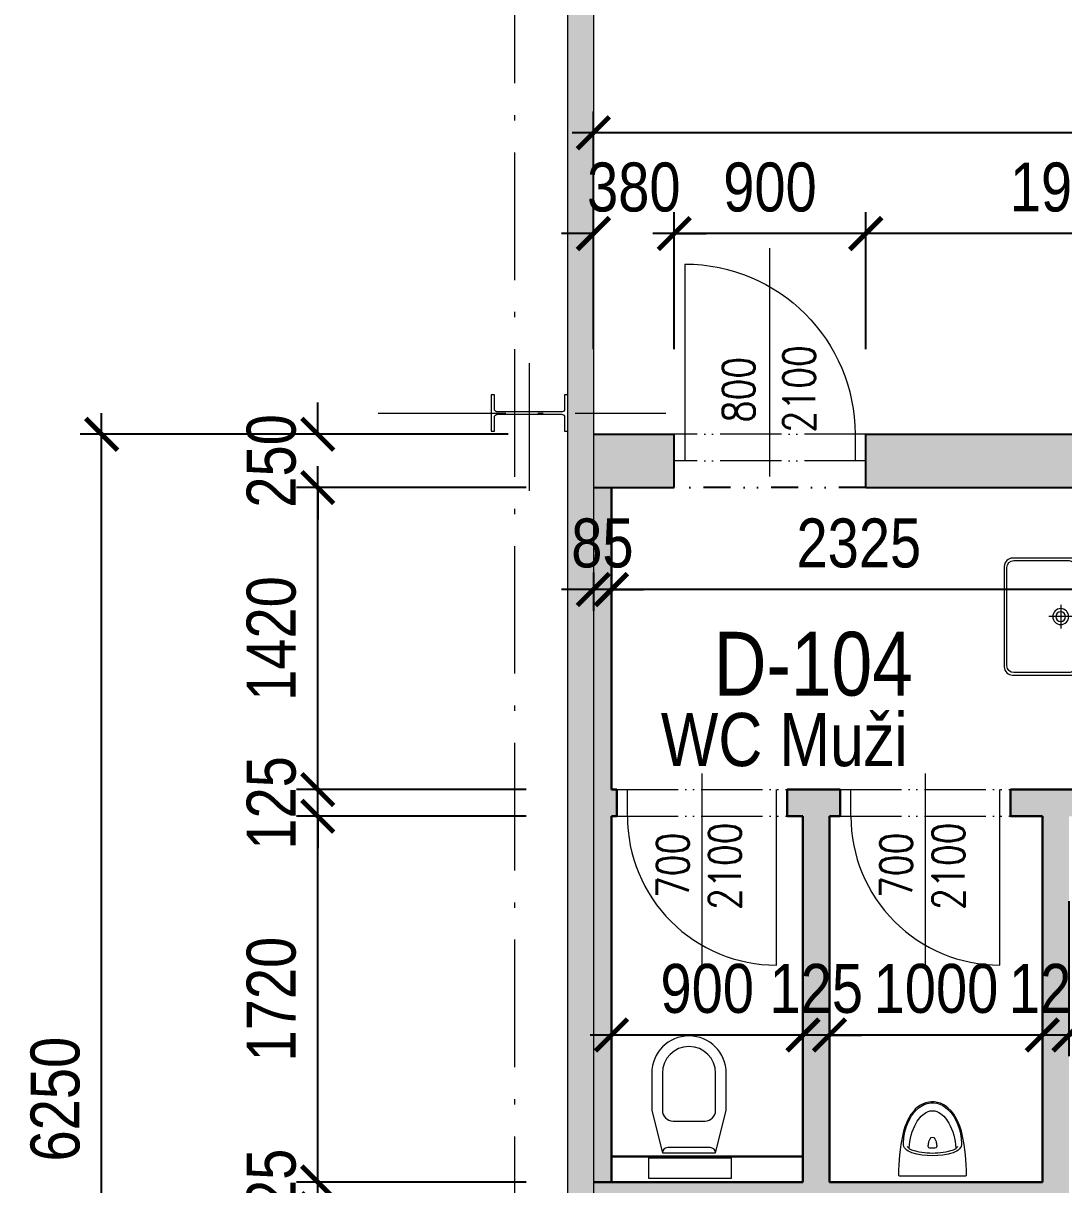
# Model space of a CAD drawing. Header units: millimetres. Extents: x 325046 to 1268204, y 1875583 to 2761998.
# Drawn here: x 907769 to 912659, y 2473265 to 2478725 of the extents above; entities that cross this region are included whole.
import ezdxf

# ---------------------------------------------------------------- set-up
doc = ezdxf.new("R2010")
doc.units = ezdxf.units.MM
doc.header["$LTSCALE"] = 100
doc.header["$PDMODE"] = 65
for name, pattern in [('ACAD_ISO05W100', [33, 24, -3, 0, -3, 0, -3]), ('ACAD_ISO10W100', [18.5, 12, -3, 0.5, -3]), ('DIVIDE', [31.75, 12.7, -6.35, 0, -6.35, 0, -6.35])]:
    doc.linetypes.add(name, pattern=pattern)
for name, color, linetype, lineweight, true_color in [('DVEŘE - POPIS', 7, 'Continuous', 5, 0x008a22), ('OCELOVÉ KONSTRUKCE', 7, 'Continuous', 13, 0x2865c8), ('otvory', 7, 'Continuous', 20, 0xb30000), ('PŘÍČKY - SDK', 7, 'Continuous', 30, 0x6a1174), ('SANITA  - NOVÁ', 7, 'Continuous', 13, 0x3f3fde), ('Šrafy - VÝPLŇ', 7, 'Continuous', 15, 0x9b9908)]:
    doc.layers.add(name, color=color, linetype=linetype, lineweight=lineweight, true_color=true_color)
for name, color, linetype in [('kóty 100', 5, 'Continuous'), ('NRŘ', 6, 'DIVIDE'), ('PŘÍČKY - ZDĚNÉ', 4, 'Continuous'), ('ČÍSLO MÍSTNOSTI', 4, 'Continuous')]:
    doc.layers.add(name, color=color, linetype=linetype)
for name, color, linetype, lineweight in [('Objekty - osy', 5, 'ACAD_ISO10W100', 20), ('OBVODOVÝ PLÁŠŤ', 2, 'Continuous', 9), ('ŠRAF-YTONG', 54, 'Continuous', 9)]:
    doc.layers.add(name, color=color, linetype=linetype, lineweight=lineweight)
doc.layers.add('POPIS MÍSTNOSTÍ', color=7, linetype='Continuous', true_color=0x072bf2)
doc.layers.add('ŠRAF - SDK', color=7, linetype='Continuous', true_color=0xfbe0ee)
doc.styles.add('ARIAL NARROW', font='ARIALN.TTF')
doc.styles.add('FSIMPLEX', font='simplex.shx')
doc.dimstyles.new('100', dxfattribs={"dimscale": 100, "dimtxt": 2.3, "dimasz": 1.5, "dimexe": 1, "dimexo": 4, "dimgap": 1, "dimtad": 1, "dimdec": 0, "dimzin": 0, "dimdsep": 46, "dimtxsty": 'ARIAL NARROW', "dimblk": 'ARCHTICK', "dimcen": 4, "dimdle": 1, "dimclrd": 256, "dimclre": 256, "dimclrt": 7, "dimadec": 0, "dimazin": 0, "dimtfac": 1, "dimtdec": 0, "dimtix": 1, "dimtofl": 0, "dimtmove": 0, "dimatfit": 2, "dimldrblk": 'OBLIQUE', "dimfxl": 1, "dimtolj": 1, "dimtzin": 0, "dimlwd": -1, "dimlwe": -1, "dimarcsym": 1})

# ---------------------------------------------------------------- blocks, each defined once
blk = doc.blocks.new('pisoir')
for points, knots in [([(154.6, 0), (154.6, 0), (160.5, -3), (160.5, -3), (159, -67.2), (152.7, -131.2), (139.5, -194.1), (138.1, -200.9), (136.4, -207.8), (134.4, -214.5), (122.2, -255.1), (102.7, -297), (68.6, -323.8), (38.6, -347.2), (-1.4, -354.8), (-37.3, -341.4), (-90.4, -321.6), (-119, -265.7), (-134.3, -214.5), (-136.3, -207.8), (-138.1, -200.9), (-139.5, -194.1), (-152.7, -131.2), (-159, -67.2), (-160.5, -3), (-160.5, -3), (-154.5, 0), (-154.5, 0), (-154.5, 0), (154.6, 0), (154.6, 0)], [0, 0, 0, 0, 1, 1, 1, 2, 2, 2, 3, 3, 3, 4, 4, 4, 5, 5, 5, 6, 6, 6, 7, 7, 7, 8, 8, 8, 9, 9, 9, 10, 10, 10, 10]), ([(-137, -154), (-133.8, -210.8), (-115.3, -272), (-72.8, -311.9), (-42.2, -340.8), (0.3, -353), (39.7, -334.8), (105.8, -304.2), (133.2, -221.6), (137, -154), (137, -154), (137, -152.2), (137, -152.2), (137, -133.4), (121.5, -116.4), (97.7, -109), (33.9, -89.2), (-33.9, -89.2), (-97.7, -109), (-121.5, -116.4), (-137, -133.4), (-137, -152.2), (-137, -152.2), (-137, -154), (-137, -154)], [0, 0, 0, 0, 1, 1, 1, 2, 2, 2, 3, 3, 3, 4, 4, 4, 5, 5, 5, 6, 6, 6, 7, 7, 7, 8, 8, 8, 8]), ([(118.5, -138.4), (114.4, -130.6), (106.4, -125.6), (98.3, -122.9), (67.1, -112.5), (33.6, -107.3), (0, -107.3), (-33.6, -107.3), (-67.1, -112.5), (-98.3, -122.9), (-106.4, -125.6), (-114.4, -130.6), (-118.5, -138.4)], [0, 0, 0, 0, 1, 1, 1, 2, 2, 2, 3, 3, 3, 4, 4, 4, 4]), ([(109.7, -131.3), (106.6, -171.9), (96.8, -212.6), (76.4, -248.1), (63.5, -270.6), (45.3, -292.5), (20.7, -302.4), (13.7, -305.2), (6.8, -306.4), (0, -306.3), (-6.8, -306.4), (-13.7, -305.2), (-20.7, -302.4), (-45.3, -292.5), (-63.5, -270.6), (-76.4, -248.1), (-96.8, -212.6), (-106.6, -171.9), (-109.7, -131.3)], [0, 0, 0, 0, 1, 1, 1, 2, 2, 2, 3, 3, 3, 4, 4, 4, 5, 5, 5, 6, 6, 6, 6]), ([(-11.6, -129.7), (-15.3, -129.9), (-18.4, -132.2), (-19.6, -135.8), (-19.6, -135.8), (-19.9, -138.3), (-19.9, -138.3), (-19.8, -139.7), (-19.8, -141.1), (-19.7, -142.6), (-19.3, -149.1), (-18.4, -155.6), (-16.7, -161.9), (-14.7, -169.7), (-9.8, -181.5), (-0.1, -181.9), (9.5, -181.5), (14.7, -169.8), (16.7, -161.9), (18.4, -155.6), (19.3, -149.1), (19.7, -142.6), (19.8, -141), (19.9, -139.4), (19.9, -137.8), (19.9, -137.8), (19.5, -135.1), (19.5, -135.1), (18.3, -131.9), (15.4, -130.1), (12.1, -129.7), (12.1, -129.7), (12.1, -129.7), (12.1, -129.7), (4.2, -129.6), (-3.7, -129.6), (-11.6, -129.7), (-11.6, -129.7), (-11.6, -129.7), (-11.6, -129.7)], [0, 0, 0, 0, 1, 1, 1, 2, 2, 2, 3, 3, 3, 4, 4, 4, 5, 5, 5, 6, 6, 6, 7, 7, 7, 8, 8, 8, 9, 9, 9, 10, 10, 10, 11, 11, 11, 12, 12, 12, 13, 13, 13, 13])]:
    blk.add_open_spline(points, degree=3, knots=knots)
blk = doc.blocks.new('A$C32F32A5B')
at = {"layer": 'SANITA  - NOVÁ', "ltscale": 2, "transparency": 33554687}
for p, q in [((0, 0), (0, 98.3)), ((0, 98.3), (386.6, 98.3)), ((386.6, 98.3), (386.6, 0)), ((386.6, 0), (0, 0))]:
    blk.add_line(p, q, dxfattribs=at)
for points in [[(313.1, 120.8), (363.1, 320.8), (363.1, 495.8, 1), (13.1, 495.8), (13.1, 320.8), (63.1, 120.8)], [(113.1, 270.8), (263.1, 270.8, 0.41), (313.1, 320.8), (313.1, 495.8, 1), (63.1, 495.8), (63.1, 320.8, 0.41), (113.1, 270.8)], [(63.1, 120.8), (313.1, 120.8, 0.41), (288.1, 145.8), (88.1, 145.8, 0.41), (63.1, 120.8)]]:
    blk.add_lwpolyline(points, format="xyb", dxfattribs=at)
blk = doc.blocks.new('A$C2DFD14CC')
at = {"layer": 'otvory', "linetype": 'ACAD_ISO05W100', "ltscale": 0.12}
for p, q in [((75, 0), (75, 800)), ((200, 0), (200, 800))]:
    blk.add_line(p, q, dxfattribs=at)
at = {"layer": 'otvory'}
for p, q in [((900, 750), (75, 750)), ((200, 50), (75, 50))]:
    blk.add_line(p, q, dxfattribs=at)
at = {"layer": 'otvory', "ltscale": 2, "transparency": 33554687}
blk.add_line((0, 400), (900, 400), dxfattribs=at)
blk.add_arc((200, 750), 700, 270, 0, dxfattribs=at)
blk = doc.blocks.new('umyvadlo')
for points in [[(-100, -84.5), (-100, -65), (-100, -45.5)], [(0, -38.8), (0, -91.2)], [(100, -84.5), (100, -65), (100, -45.5)], [(-80.5, -65), (-100, -65), (-119.5, -65)], [(26.2, -65), (-26.2, -65)], [(119.5, -65), (100, -65), (80.5, -65)], [(0, -143.8), (0, -256.2)], [(-56.2, -200), (56.2, -200)]]:
    blk.add_lwpolyline(points)
for points in [[(275, 0), (275, 0), (-275, 0), (-275, 0)], [(-275, 0), (-275, 0), (-275, -418.8), (-275, -418.8)], [(275, -418.8), (275, -418.8), (275, 0), (275, 0)], [(-275, -418.8), (-275, -418.8), (-275, -427.1), (-275, -427.1)], [(-275, -427.1), (-274.5, -436.8), (-270.6, -446.1), (-263.9, -453.1)], [(263.9, -453.1), (270.6, -446.1), (274.5, -436.8), (275, -427.1)], [(275, -427.1), (275, -427.1), (275, -418.8), (275, -418.8)], [(-263.9, -453.1), (-256.6, -460.7), (-246.3, -465), (-235.7, -465)], [(-235.7, -465), (-235.7, -465), (0, -465), (0, -465)], [(0, -465), (0, -465), (235.7, -465), (235.7, -465)], [(235.7, -465), (246.2, -465), (256.6, -460.7), (263.9, -453.1)]]:
    blk.add_open_spline(points, degree=3)
for points, knots in [([(17.5, -65), (17.5, -55.3), (9.7, -47.5), (0, -47.5), (-9.7, -47.5), (-17.5, -55.3), (-17.5, -65), (-17.5, -74.7), (-9.7, -82.5), (0, -82.5), (9.7, -82.5), (17.5, -74.7), (17.5, -65)], [0, 0, 0, 0, 1, 1, 1, 2, 2, 2, 3, 3, 3, 4, 4, 4, 4]), ([(0, -453.3), (0, -453.3), (231, -453.3), (231, -453.3), (248.9, -453.3), (263.3, -438.4), (263.3, -420.6), (263.3, -420.6), (263.3, -170.8), (263.3, -170.8), (263.3, -170.8), (263.3, -164.8), (263.3, -164.8), (263.3, -158.4), (262.3, -152.5), (259, -147), (256.3, -142.6), (252.5, -138.7), (248.1, -135.9), (243.2, -132.8), (237.7, -131.5), (231.9, -131.4), (231.9, -131.4), (231.9, -131.4), (231.9, -131.4), (231.9, -131.4), (0, -131.4), (0, -131.4), (0, -131.4), (0, -131.4), (0, -131.4), (0, -131.4), (-231.9, -131.4), (-231.9, -131.4), (-231.9, -131.4), (-231.9, -131.4), (-231.9, -131.4), (-237.7, -131.5), (-243.2, -132.8), (-248.1, -135.9), (-252.5, -138.7), (-256.3, -142.6), (-259, -147), (-262.3, -152.5), (-263.3, -158.4), (-263.3, -164.8), (-263.3, -164.8), (-263.3, -170.8), (-263.3, -170.8), (-263.3, -170.8), (-263.3, -420.6), (-263.3, -420.6), (-263.3, -438.4), (-248.9, -453.3), (-231, -453.3), (-231, -453.3), (0, -453.3), (0, -453.3)], [0, 0, 0, 0, 1, 1, 1, 2, 2, 2, 3, 3, 3, 4, 4, 4, 5, 5, 5, 6, 6, 6, 7, 7, 7, 8, 8, 8, 9, 9, 9, 10, 10, 10, 11, 11, 11, 12, 12, 12, 13, 13, 13, 14, 14, 14, 15, 15, 15, 16, 16, 16, 17, 17, 17, 18, 18, 18, 19, 19, 19, 19]), ([(-37.5, -200), (-37.5, -179.3), (-20.7, -162.5), (0, -162.5), (20.7, -162.5), (37.5, -179.3), (37.5, -200), (37.5, -220.7), (20.7, -237.5), (0, -237.5), (-20.7, -237.5), (-37.5, -220.7), (-37.5, -200)], [0, 0, 0, 0, 1, 1, 1, 2, 2, 2, 3, 3, 3, 4, 4, 4, 4]), ([(-23, -200), (-23, -187.3), (-12.7, -177), (0, -177), (12.7, -177), (23, -187.3), (23, -200), (23, -212.7), (12.7, -223), (0, -223), (-12.7, -223), (-23, -212.7), (-23, -200)], [0, 0, 0, 0, 1, 1, 1, 2, 2, 2, 3, 3, 3, 4, 4, 4, 4])]:
    blk.add_open_spline(points, degree=3, knots=knots)
blk = doc.blocks.new('A$C2DA8013F')
at = {"layer": 'otvory', "linetype": 'ACAD_ISO05W100', "ltscale": 0.12}
for p, q in [((874.6, 0), (874.6, 900)), ((999.6, 0), (999.6, 900))]:
    blk.add_line(p, q, dxfattribs=at)
at = {"layer": 'otvory'}
for p, q in [((74.6, 850), (999.6, 850)), ((874.6, 50), (999.6, 50))]:
    blk.add_line(p, q, dxfattribs=at)
at = {"layer": 'otvory', "ltscale": 2, "transparency": 33554687}
blk.add_line((1073.7, 450), (0, 450), dxfattribs=at)
blk.add_arc((874.6, 850), 800, 180, 270, dxfattribs=at)
blk = doc.blocks.new('_ARCHTICK')
at = {"color": 0, "linetype": 'ByBlock', "const_width": 0.15}
blk.add_lwpolyline([(-0.5, -0.5), (0.5, 0.5)], dxfattribs=at)
blk = doc.blocks.new('*D1156')
at = {"layer": 'Defpoints', "color": 0, "linetype": 'ByBlock', "ltscale": 100, "transparency": 16777216}
for p in [(910448.7, 2478210), (910448.7, 2476792.7), (916278.7, 2476792.7)]:
    blk.add_point(p, dxfattribs=at)
at = {"layer": 'kóty 100', "linetype": 'ByBlock', "ltscale": 100, "transparency": 16777216}
for p, q in [((910448.7, 2477192.7), (910448.7, 2478310)), ((916278.7, 2477192.7), (916278.7, 2478310)), ((916378.7, 2478210), (910348.7, 2478210))]:
    blk.add_line(p, q, dxfattribs=at)
at = {"layer": 'kóty 100', "linetype": 'ByBlock', "ltscale": 100, "transparency": 16777216, "xscale": 150, "yscale": 150, "zscale": 150, "rotation": 180}
blk.add_blockref('_ARCHTICK', (910448.7, 2478210), dxfattribs=at)
at = {"layer": 'kóty 100', "linetype": 'ByBlock', "ltscale": 100, "transparency": 16777216, "xscale": 150, "yscale": 150, "zscale": 150}
blk.add_blockref('_ARCHTICK', (916278.7, 2478210), dxfattribs=at)
at = {"layer": 'kóty 100', "color": 7, "linetype": 'ByBlock', "ltscale": 100, "transparency": 16777216, "insert": (913363.7, 2478427.4), "char_height": 230, "attachment_point": 5, "style": 'ARIAL NARROW'}
blk.add_mtext('\\A1;5830', dxfattribs=at)
blk = doc.blocks.new('_Oblique')
at = {"color": 0, "lineweight": -2}
blk.add_line((-0.5, -0.5), (0.5, 0.5), dxfattribs=at)
blk = doc.blocks.new('*D1163')
at = {"layer": 'Defpoints', "color": 0, "linetype": 'ByBlock', "ltscale": 100, "transparency": 16777216}
for p in [(910533.7, 2476542.7), (912858.7, 2476542.7), (910533.7, 2476062.9)]:
    blk.add_point(p, dxfattribs=at)
at = {"layer": 'kóty 100', "linetype": 'ByBlock', "ltscale": 100, "transparency": 16777216}
for p, q in [((910533.7, 2476142.7), (910533.7, 2475962.9)), ((912858.7, 2476142.7), (912858.7, 2475962.9)), ((912958.7, 2476062.9), (910433.7, 2476062.9))]:
    blk.add_line(p, q, dxfattribs=at)
at = {"layer": 'kóty 100', "linetype": 'ByBlock', "ltscale": 100, "transparency": 16777216, "xscale": 150, "yscale": 150, "zscale": 150, "rotation": 180}
blk.add_blockref('_ARCHTICK', (910533.7, 2476062.9), dxfattribs=at)
at = {"layer": 'kóty 100', "linetype": 'ByBlock', "ltscale": 100, "transparency": 16777216, "xscale": 150, "yscale": 150, "zscale": 150}
blk.add_blockref('_ARCHTICK', (912858.7, 2476062.9), dxfattribs=at)
at = {"layer": 'kóty 100', "color": 7, "linetype": 'ByBlock', "ltscale": 100, "transparency": 16777216, "insert": (911696.2, 2476280.4), "char_height": 230, "attachment_point": 5, "style": 'ARIAL NARROW'}
blk.add_mtext('\\A1;2325', dxfattribs=at)
blk = doc.blocks.new('*D1164')
at = {"layer": 'Defpoints', "color": 0, "linetype": 'ByBlock', "ltscale": 100, "transparency": 16777216}
for p in [(910448.7, 2476542.7), (910533.7, 2476542.7), (910448.7, 2476062.9)]:
    blk.add_point(p, dxfattribs=at)
at = {"layer": 'kóty 100', "linetype": 'ByBlock', "ltscale": 100, "transparency": 16777216}
for p, q in [((910448.7, 2476142.7), (910448.7, 2475962.9)), ((910533.7, 2476142.7), (910533.7, 2475962.9)), ((910448.7, 2476062.9), (910298.7, 2476062.9)), ((910533.7, 2476062.9), (910683.7, 2476062.9))]:
    blk.add_line(p, q, dxfattribs=at)
at = {"layer": 'kóty 100', "linetype": 'ByBlock', "ltscale": 100, "transparency": 16777216, "xscale": 150, "yscale": 150, "zscale": 150}
blk.add_blockref('_ARCHTICK', (910448.7, 2476062.9), dxfattribs=at)
at = {"layer": 'kóty 100', "linetype": 'ByBlock', "ltscale": 100, "transparency": 16777216, "xscale": 150, "yscale": 150, "zscale": 150, "rotation": 180}
blk.add_blockref('_ARCHTICK', (910533.7, 2476062.9), dxfattribs=at)
at = {"layer": 'kóty 100', "color": 7, "linetype": 'ByBlock', "ltscale": 100, "transparency": 16777216, "insert": (910491.2, 2476280.4), "char_height": 230, "attachment_point": 5, "style": 'ARIAL NARROW'}
blk.add_mtext('\\A1;85', dxfattribs=at)
blk = doc.blocks.new('*D1167')
at = {"layer": 'Defpoints', "color": 0, "linetype": 'ByBlock', "ltscale": 100, "transparency": 16777216}
for p in [(911728.7, 2477736.2), (911728.7, 2476792.7), (913668.6, 2476792.7)]:
    blk.add_point(p, dxfattribs=at)
at = {"layer": 'kóty 100', "linetype": 'ByBlock', "ltscale": 100, "transparency": 16777216}
for p, q in [((911728.7, 2477192.7), (911728.7, 2477836.2)), ((913668.6, 2477192.7), (913668.6, 2477836.2)), ((913768.6, 2477736.2), (911628.7, 2477736.2))]:
    blk.add_line(p, q, dxfattribs=at)
at = {"layer": 'kóty 100', "linetype": 'ByBlock', "ltscale": 100, "transparency": 16777216, "xscale": 150, "yscale": 150, "zscale": 150, "rotation": 180}
blk.add_blockref('_ARCHTICK', (911728.7, 2477736.2), dxfattribs=at)
at = {"layer": 'kóty 100', "linetype": 'ByBlock', "ltscale": 100, "transparency": 16777216, "xscale": 150, "yscale": 150, "zscale": 150}
blk.add_blockref('_ARCHTICK', (913668.6, 2477736.2), dxfattribs=at)
at = {"layer": 'kóty 100', "color": 7, "linetype": 'ByBlock', "ltscale": 100, "transparency": 16777216, "insert": (912698.7, 2477953.6), "char_height": 230, "attachment_point": 5, "style": 'ARIAL NARROW'}
blk.add_mtext('\\A1;1940', dxfattribs=at)
blk = doc.blocks.new('*D1168')
at = {"layer": 'Defpoints', "color": 0, "linetype": 'ByBlock', "ltscale": 100, "transparency": 16777216}
for p in [(910828.6, 2477736.2), (910828.6, 2476792.7), (911728.7, 2476792.7)]:
    blk.add_point(p, dxfattribs=at)
at = {"layer": 'kóty 100', "linetype": 'ByBlock', "ltscale": 100, "transparency": 16777216}
for p, q in [((910828.6, 2477192.7), (910828.6, 2477836.2)), ((911728.7, 2477192.7), (911728.7, 2477836.2)), ((911828.7, 2477736.2), (910728.6, 2477736.2))]:
    blk.add_line(p, q, dxfattribs=at)
at = {"layer": 'kóty 100', "linetype": 'ByBlock', "ltscale": 100, "transparency": 16777216, "xscale": 150, "yscale": 150, "zscale": 150, "rotation": 180}
blk.add_blockref('_ARCHTICK', (910828.6, 2477736.2), dxfattribs=at)
at = {"layer": 'kóty 100', "linetype": 'ByBlock', "ltscale": 100, "transparency": 16777216, "xscale": 150, "yscale": 150, "zscale": 150}
blk.add_blockref('_ARCHTICK', (911728.7, 2477736.2), dxfattribs=at)
at = {"layer": 'kóty 100', "color": 7, "linetype": 'ByBlock', "ltscale": 100, "transparency": 16777216, "insert": (911278.7, 2477953.6), "char_height": 230, "attachment_point": 5, "style": 'ARIAL NARROW'}
blk.add_mtext('\\A1;900', dxfattribs=at)
blk = doc.blocks.new('*D1169')
at = {"layer": 'Defpoints', "color": 0, "linetype": 'ByBlock', "ltscale": 100, "transparency": 16777216}
for p in [(910448.7, 2477736.2), (910448.7, 2476792.7), (910828.6, 2476792.7)]:
    blk.add_point(p, dxfattribs=at)
at = {"layer": 'kóty 100', "linetype": 'ByBlock', "ltscale": 100, "transparency": 16777216}
for p, q in [((910448.7, 2477192.7), (910448.7, 2477836.2)), ((910828.6, 2477192.7), (910828.6, 2477836.2)), ((910448.7, 2477736.2), (910298.7, 2477736.2)), ((910828.6, 2477736.2), (910978.6, 2477736.2))]:
    blk.add_line(p, q, dxfattribs=at)
at = {"layer": 'kóty 100', "linetype": 'ByBlock', "ltscale": 100, "transparency": 16777216, "xscale": 150, "yscale": 150, "zscale": 150}
blk.add_blockref('_ARCHTICK', (910448.7, 2477736.2), dxfattribs=at)
at = {"layer": 'kóty 100', "linetype": 'ByBlock', "ltscale": 100, "transparency": 16777216, "xscale": 150, "yscale": 150, "zscale": 150, "rotation": 180}
blk.add_blockref('_ARCHTICK', (910828.6, 2477736.2), dxfattribs=at)
at = {"layer": 'kóty 100', "color": 7, "linetype": 'ByBlock', "ltscale": 100, "transparency": 16777216, "insert": (910638.7, 2477953.6), "char_height": 230, "attachment_point": 5, "style": 'ARIAL NARROW'}
blk.add_mtext('\\A1;380', dxfattribs=at)
blk = doc.blocks.new('*D1175')
at = {"layer": 'Defpoints', "color": 0, "linetype": 'ByBlock', "ltscale": 100, "transparency": 16777216}
for p in [(912683.7, 2474997.7), (916028.7, 2474997.7), (912683.7, 2473969.2)]:
    blk.add_point(p, dxfattribs=at)
at = {"layer": 'kóty 100', "linetype": 'ByBlock', "ltscale": 100, "transparency": 16777216}
for p, q in [((912683.7, 2474597.7), (912683.7, 2473869.2)), ((916028.7, 2474597.7), (916028.7, 2473869.2)), ((916128.7, 2473969.2), (912583.7, 2473969.2))]:
    blk.add_line(p, q, dxfattribs=at)
at = {"layer": 'kóty 100', "linetype": 'ByBlock', "ltscale": 100, "transparency": 16777216, "xscale": 150, "yscale": 150, "zscale": 150, "rotation": 180}
blk.add_blockref('_ARCHTICK', (912683.7, 2473969.2), dxfattribs=at)
at = {"layer": 'kóty 100', "linetype": 'ByBlock', "ltscale": 100, "transparency": 16777216, "xscale": 150, "yscale": 150, "zscale": 150}
blk.add_blockref('_ARCHTICK', (916028.7, 2473969.2), dxfattribs=at)
at = {"layer": 'kóty 100', "color": 7, "linetype": 'ByBlock', "ltscale": 100, "transparency": 16777216, "insert": (914356.2, 2474186.7), "char_height": 230, "attachment_point": 5, "style": 'ARIAL NARROW'}
blk.add_mtext('\\A1;3345', dxfattribs=at)
blk = doc.blocks.new('*D1176')
at = {"layer": 'Defpoints', "color": 0, "linetype": 'ByBlock', "ltscale": 100, "transparency": 16777216}
for p in [(912558.7, 2474997.7), (912683.7, 2474997.7), (912558.7, 2473969.2)]:
    blk.add_point(p, dxfattribs=at)
at = {"layer": 'kóty 100', "linetype": 'ByBlock', "ltscale": 100, "transparency": 16777216}
for p, q in [((912558.7, 2474597.7), (912558.7, 2473869.2)), ((912683.7, 2474597.7), (912683.7, 2473869.2)), ((912558.7, 2473969.2), (912408.7, 2473969.2)), ((912683.7, 2473969.2), (912833.7, 2473969.2))]:
    blk.add_line(p, q, dxfattribs=at)
at = {"layer": 'kóty 100', "linetype": 'ByBlock', "ltscale": 100, "transparency": 16777216, "xscale": 150, "yscale": 150, "zscale": 150}
blk.add_blockref('_ARCHTICK', (912558.7, 2473969.2), dxfattribs=at)
at = {"layer": 'kóty 100', "linetype": 'ByBlock', "ltscale": 100, "transparency": 16777216, "xscale": 150, "yscale": 150, "zscale": 150, "rotation": 180}
blk.add_blockref('_ARCHTICK', (912683.7, 2473969.2), dxfattribs=at)
at = {"layer": 'kóty 100', "color": 7, "linetype": 'ByBlock', "ltscale": 100, "transparency": 16777216, "insert": (912621.2, 2474186.7), "char_height": 230, "attachment_point": 5, "style": 'ARIAL NARROW'}
blk.add_mtext('\\A1;125', dxfattribs=at)
blk = doc.blocks.new('*D1177')
at = {"layer": 'Defpoints', "color": 0, "linetype": 'ByBlock', "ltscale": 100, "transparency": 16777216}
for p in [(911558.7, 2474997.7), (912558.7, 2474997.7), (911558.7, 2473969.2)]:
    blk.add_point(p, dxfattribs=at)
at = {"layer": 'kóty 100', "linetype": 'ByBlock', "ltscale": 100, "transparency": 16777216}
for p, q in [((911558.7, 2474597.7), (911558.7, 2473869.2)), ((912558.7, 2474597.7), (912558.7, 2473869.2)), ((912658.7, 2473969.2), (911458.7, 2473969.2))]:
    blk.add_line(p, q, dxfattribs=at)
at = {"layer": 'kóty 100', "linetype": 'ByBlock', "ltscale": 100, "transparency": 16777216, "xscale": 150, "yscale": 150, "zscale": 150, "rotation": 180}
blk.add_blockref('_ARCHTICK', (911558.7, 2473969.2), dxfattribs=at)
at = {"layer": 'kóty 100', "linetype": 'ByBlock', "ltscale": 100, "transparency": 16777216, "xscale": 150, "yscale": 150, "zscale": 150}
blk.add_blockref('_ARCHTICK', (912558.7, 2473969.2), dxfattribs=at)
at = {"layer": 'kóty 100', "color": 7, "linetype": 'ByBlock', "ltscale": 100, "transparency": 16777216, "insert": (912058.7, 2474186.7), "char_height": 230, "attachment_point": 5, "style": 'ARIAL NARROW'}
blk.add_mtext('\\A1;1000', dxfattribs=at)
blk = doc.blocks.new('*D1178')
at = {"layer": 'Defpoints', "color": 0, "linetype": 'ByBlock', "ltscale": 100, "transparency": 16777216}
for p in [(911433.7, 2474997.7), (911558.7, 2474997.7), (911433.7, 2473969.2)]:
    blk.add_point(p, dxfattribs=at)
at = {"layer": 'kóty 100', "linetype": 'ByBlock', "ltscale": 100, "transparency": 16777216}
for p, q in [((911433.7, 2474597.7), (911433.7, 2473869.2)), ((911558.7, 2474597.7), (911558.7, 2473869.2)), ((911433.7, 2473969.2), (911283.7, 2473969.2)), ((911558.7, 2473969.2), (911708.7, 2473969.2))]:
    blk.add_line(p, q, dxfattribs=at)
at = {"layer": 'kóty 100', "linetype": 'ByBlock', "ltscale": 100, "transparency": 16777216, "xscale": 150, "yscale": 150, "zscale": 150}
blk.add_blockref('_ARCHTICK', (911433.7, 2473969.2), dxfattribs=at)
at = {"layer": 'kóty 100', "linetype": 'ByBlock', "ltscale": 100, "transparency": 16777216, "xscale": 150, "yscale": 150, "zscale": 150, "rotation": 180}
blk.add_blockref('_ARCHTICK', (911558.7, 2473969.2), dxfattribs=at)
at = {"layer": 'kóty 100', "color": 7, "linetype": 'ByBlock', "ltscale": 100, "transparency": 16777216, "insert": (911496.2, 2474186.7), "char_height": 230, "attachment_point": 5, "style": 'ARIAL NARROW'}
blk.add_mtext('\\A1;125', dxfattribs=at)
blk = doc.blocks.new('*D1179')
at = {"layer": 'Defpoints', "color": 0, "linetype": 'ByBlock', "ltscale": 100, "transparency": 16777216}
for p in [(910533.7, 2474997.7), (911433.7, 2474997.7), (910533.7, 2473969.2)]:
    blk.add_point(p, dxfattribs=at)
at = {"layer": 'kóty 100', "linetype": 'ByBlock', "ltscale": 100, "transparency": 16777216}
for p, q in [((910533.7, 2474597.7), (910533.7, 2473869.2)), ((911433.7, 2474597.7), (911433.7, 2473869.2)), ((911533.7, 2473969.2), (910433.7, 2473969.2))]:
    blk.add_line(p, q, dxfattribs=at)
at = {"layer": 'kóty 100', "linetype": 'ByBlock', "ltscale": 100, "transparency": 16777216, "xscale": 150, "yscale": 150, "zscale": 150, "rotation": 180}
blk.add_blockref('_ARCHTICK', (910533.7, 2473969.2), dxfattribs=at)
at = {"layer": 'kóty 100', "linetype": 'ByBlock', "ltscale": 100, "transparency": 16777216, "xscale": 150, "yscale": 150, "zscale": 150}
blk.add_blockref('_ARCHTICK', (911433.7, 2473969.2), dxfattribs=at)
at = {"layer": 'kóty 100', "color": 7, "linetype": 'ByBlock', "ltscale": 100, "transparency": 16777216, "insert": (910983.7, 2474186.7), "char_height": 230, "attachment_point": 5, "style": 'ARIAL NARROW'}
blk.add_mtext('\\A1;900', dxfattribs=at)
blk = doc.blocks.new('*D1182')
at = {"layer": 'Defpoints', "color": 0, "linetype": 'ByBlock', "ltscale": 100, "transparency": 16777216}
for p in [(909153.5, 2473277.7), (910533.7, 2473277.7), (910533.7, 2473152.7)]:
    blk.add_point(p, dxfattribs=at)
at = {"layer": 'kóty 100', "linetype": 'ByBlock', "ltscale": 100, "transparency": 16777216}
for p, q in [((909153.5, 2473277.7), (909153.5, 2473427.7)), ((910133.7, 2473277.7), (909053.5, 2473277.7)), ((910133.7, 2473152.7), (909053.5, 2473152.7)), ((909153.5, 2473152.7), (909153.5, 2473002.7))]:
    blk.add_line(p, q, dxfattribs=at)
at = {"layer": 'kóty 100', "linetype": 'ByBlock', "ltscale": 100, "transparency": 16777216, "xscale": 150, "yscale": 150, "zscale": 150}
for p, rotation in [((909153.5, 2473277.7), 270), ((909153.5, 2473152.7), 90)]:
    blk.add_blockref('_ARCHTICK', p, dxfattribs=dict(at, rotation=rotation))
at = {"layer": 'kóty 100', "color": 7, "linetype": 'ByBlock', "ltscale": 100, "transparency": 16777216, "insert": (908936.1, 2473215.2), "char_height": 230, "attachment_point": 5, "rotation": 90, "style": 'ARIAL NARROW'}
blk.add_mtext('\\A1;125', dxfattribs=at)
blk = doc.blocks.new('*D1183')
at = {"layer": 'Defpoints', "color": 0, "linetype": 'ByBlock', "ltscale": 100, "transparency": 16777216}
for p in [(909153.5, 2474997.7), (910533.7, 2474997.7), (910533.7, 2473277.7)]:
    blk.add_point(p, dxfattribs=at)
at = {"layer": 'kóty 100', "linetype": 'ByBlock', "ltscale": 100, "transparency": 16777216}
for p, q in [((909153.5, 2473177.7), (909153.5, 2475097.7)), ((910133.7, 2474997.7), (909053.5, 2474997.7)), ((910133.7, 2473277.7), (909053.5, 2473277.7))]:
    blk.add_line(p, q, dxfattribs=at)
at = {"layer": 'kóty 100', "linetype": 'ByBlock', "ltscale": 100, "transparency": 16777216, "xscale": 150, "yscale": 150, "zscale": 150}
for p, rotation in [((909153.5, 2474997.7), 90), ((909153.5, 2473277.7), 270)]:
    blk.add_blockref('_ARCHTICK', p, dxfattribs=dict(at, rotation=rotation))
at = {"layer": 'kóty 100', "color": 7, "linetype": 'ByBlock', "ltscale": 100, "transparency": 16777216, "insert": (908936.1, 2474137.7), "char_height": 230, "attachment_point": 5, "rotation": 90, "style": 'ARIAL NARROW'}
blk.add_mtext('\\A1;1720', dxfattribs=at)
blk = doc.blocks.new('*D1184')
at = {"layer": 'Defpoints', "color": 0, "linetype": 'ByBlock', "ltscale": 100, "transparency": 16777216}
for p in [(909153.5, 2475122.7), (910533.7, 2475122.7), (910533.7, 2474997.7)]:
    blk.add_point(p, dxfattribs=at)
at = {"layer": 'kóty 100', "linetype": 'ByBlock', "ltscale": 100, "transparency": 16777216}
for p, q in [((909153.5, 2475122.7), (909153.5, 2475272.7)), ((910133.7, 2475122.7), (909053.5, 2475122.7)), ((910133.7, 2474997.7), (909053.5, 2474997.7)), ((909153.5, 2474997.7), (909153.5, 2474847.7))]:
    blk.add_line(p, q, dxfattribs=at)
at = {"layer": 'kóty 100', "linetype": 'ByBlock', "ltscale": 100, "transparency": 16777216, "xscale": 150, "yscale": 150, "zscale": 150}
for p, rotation in [((909153.5, 2475122.7), 270), ((909153.5, 2474997.7), 90)]:
    blk.add_blockref('_ARCHTICK', p, dxfattribs=dict(at, rotation=rotation))
at = {"layer": 'kóty 100', "color": 7, "linetype": 'ByBlock', "ltscale": 100, "transparency": 16777216, "insert": (908936.1, 2475060.2), "char_height": 230, "attachment_point": 5, "rotation": 90, "style": 'ARIAL NARROW'}
blk.add_mtext('\\A1;125', dxfattribs=at)
blk = doc.blocks.new('*D1185')
at = {"layer": 'Defpoints', "color": 0, "linetype": 'ByBlock', "ltscale": 100, "transparency": 16777216}
for p in [(909153.5, 2476542.7), (910533.7, 2476542.7), (910533.7, 2475122.7)]:
    blk.add_point(p, dxfattribs=at)
at = {"layer": 'kóty 100', "linetype": 'ByBlock', "ltscale": 100, "transparency": 16777216}
for p, q in [((909153.5, 2475022.7), (909153.5, 2476642.7)), ((910133.7, 2476542.7), (909053.5, 2476542.7)), ((910133.7, 2475122.7), (909053.5, 2475122.7))]:
    blk.add_line(p, q, dxfattribs=at)
at = {"layer": 'kóty 100', "linetype": 'ByBlock', "ltscale": 100, "transparency": 16777216, "xscale": 150, "yscale": 150, "zscale": 150}
for p, rotation in [((909153.5, 2476542.7), 90), ((909153.5, 2475122.7), 270)]:
    blk.add_blockref('_ARCHTICK', p, dxfattribs=dict(at, rotation=rotation))
at = {"layer": 'kóty 100', "color": 7, "linetype": 'ByBlock', "ltscale": 100, "transparency": 16777216, "insert": (908936.1, 2475832.7), "char_height": 230, "attachment_point": 5, "rotation": 90, "style": 'ARIAL NARROW'}
blk.add_mtext('\\A1;1420', dxfattribs=at)
blk = doc.blocks.new('*D1186')
at = {"layer": 'Defpoints', "color": 0, "linetype": 'ByBlock', "ltscale": 100, "transparency": 16777216}
for p in [(909153.5, 2476792.7), (910448.7, 2476792.7), (910533.7, 2476542.7)]:
    blk.add_point(p, dxfattribs=at)
at = {"layer": 'kóty 100', "linetype": 'ByBlock', "ltscale": 100, "transparency": 16777216}
for p, q in [((909153.5, 2476792.7), (909153.5, 2476942.7)), ((910048.7, 2476792.7), (909053.5, 2476792.7)), ((910133.7, 2476542.7), (909053.5, 2476542.7)), ((909153.5, 2476542.7), (909153.5, 2476392.7))]:
    blk.add_line(p, q, dxfattribs=at)
at = {"layer": 'kóty 100', "linetype": 'ByBlock', "ltscale": 100, "transparency": 16777216, "xscale": 150, "yscale": 150, "zscale": 150}
for p, rotation in [((909153.5, 2476792.7), 270), ((909153.5, 2476542.7), 90)]:
    blk.add_blockref('_ARCHTICK', p, dxfattribs=dict(at, rotation=rotation))
at = {"layer": 'kóty 100', "color": 7, "linetype": 'ByBlock', "ltscale": 100, "transparency": 16777216, "insert": (908936.1, 2476667.7), "char_height": 230, "attachment_point": 5, "rotation": 90, "style": 'ARIAL NARROW'}
blk.add_mtext('\\A1;250', dxfattribs=at)
blk = doc.blocks.new('*D1187')
at = {"layer": 'Defpoints', "color": 0, "linetype": 'ByBlock', "ltscale": 100, "transparency": 16777216}
for p in [(908137.8, 2476792.7), (910448.7, 2476792.7), (910328.7, 2470542.7)]:
    blk.add_point(p, dxfattribs=at)
at = {"layer": 'kóty 100', "linetype": 'ByBlock', "ltscale": 100, "transparency": 16777216}
for p, q in [((908137.8, 2470442.7), (908137.8, 2476892.7)), ((910048.7, 2476792.7), (908037.8, 2476792.7)), ((909928.7, 2470542.7), (908037.8, 2470542.7))]:
    blk.add_line(p, q, dxfattribs=at)
at = {"layer": 'kóty 100', "linetype": 'ByBlock', "ltscale": 100, "transparency": 16777216, "xscale": 150, "yscale": 150, "zscale": 150}
for p, rotation in [((908137.8, 2476792.7), 90), ((908137.8, 2470542.7), 270)]:
    blk.add_blockref('_ARCHTICK', p, dxfattribs=dict(at, rotation=rotation))
at = {"layer": 'kóty 100', "color": 7, "linetype": 'ByBlock', "ltscale": 100, "transparency": 16777216, "insert": (907920.4, 2473667.7), "char_height": 230, "attachment_point": 5, "rotation": 90, "style": 'ARIAL NARROW'}
blk.add_mtext('\\A1;6250', dxfattribs=at)

msp = doc.modelspace()

# ---------------------------------------------------------------- hatches: boundary and pattern name
at = {"layer": 'ŠRAF - SDK', "ltscale": 100}
h = msp.add_hatch(color=256, dxfattribs=at)
h.dxf.hatch_style = 1
h.paths.add_polyline_path([(915078.7, 2476542.7), (914953.7, 2476542.7), (914953.7, 2475972.7), (915078.7, 2475972.7)], flags=17)
h.paths.add_polyline_path([(912928.7, 2470542.7), (912928.7, 2470662.7), (913028.7, 2470662.7), (913028.7, 2470692.7), (912683.7, 2470692.7), (912683.7, 2471492.7), (912558.7, 2471492.7), (912558.7, 2470542.7)])
h.paths.add_polyline_path([(910448.7, 2470642.8), (910448.7, 2470542.7), (911558.7, 2470542.7), (911558.7, 2471492.7), (911433.7, 2471492.7), (911433.7, 2470642.7)])
h.paths.add_polyline_path([(910448.7, 2473277.7), (910448.7, 2473152.7), (911452.3, 2473152.7), (911433.7, 2472292.7), (911558.7, 2472292.7), (911558.7, 2473152.7), (912558.7, 2473152.7), (912558.7, 2472392.7), (912683.7, 2472392.7), (912683.7, 2474997.7), (916028.7, 2474997.7), (916028.7, 2475122.7), (915078.7, 2475122.7), (915078.7, 2475172.7), (914953.7, 2475172.7), (914953.7, 2475122.7), (912983.7, 2475122.7), (912983.7, 2476542.7), (912858.7, 2476542.7), (912858.7, 2475122.7), (912408.7, 2475122.7), (912408.7, 2474997.7), (912558.7, 2474997.7), (912558.7, 2473277.7), (911558.7, 2473277.7), (911558.7, 2474997.7), (911608.7, 2474997.7), (911608.7, 2475122.7), (911358.7, 2475122.7), (911358.7, 2474997.7), (911433.7, 2474997.7), (911433.7, 2473277.7)])
at = {"layer": 'ŠRAF - SDK', "linetype": 'ByBlock', "ltscale": 100}
h = msp.add_hatch(color=256, dxfattribs=at)
h.dxf.hatch_style = 1
h.paths.add_polyline_path([(910558.7, 2475122.7), (910533.7, 2475122.7), (910533.7, 2476542.7), (910448.7, 2476542.7), (910448.7, 2473277.7), (910533.7, 2473277.7), (910533.7, 2474997.7), (910558.7, 2474997.7)])
at = {"layer": 'ŠRAF-YTONG', "ltscale": 100, "true_color": 0x919191}
h = msp.add_hatch(color=252, dxfattribs=at)
h.dxf.hatch_style = 1
h.paths.add_polyline_path([(913668.7, 2476792.7), (911728.7, 2476792.7), (911728.7, 2476542.7), (913668.7, 2476542.7)])
h.paths.add_polyline_path([(916278.7, 2476792.7), (914568.7, 2476792.7), (914568.7, 2476542.7), (916028.7, 2476542.7), (916028.7, 2474417.7), (916278.7, 2474417.7)])
h.paths.add_polyline_path([(916278.7, 2473517.7), (916028.7, 2473517.7), (916028.7, 2472542.7), (916278.7, 2472542.7)])
h.paths.add_polyline_path([(916278.7, 2471542.7), (916028.7, 2471542.7), (916028.7, 2471142.7), (916278.7, 2471142.7)])
h.paths.add_polyline_path([(910448.7, 2476792.7), (910448.7, 2476542.7), (910828.7, 2476542.7), (910828.6, 2476792.7)])
at = {"layer": 'Šrafy - VÝPLŇ', "linetype": 'ByBlock', "ltscale": 100}
h = msp.add_hatch(color=256, dxfattribs=at)
h.dxf.hatch_style = 1
h.paths.add_polyline_path([(910328.7, 2470542.7), (910328.7, 2591242.7), (910448.7, 2591242.7), (910448.7, 2470542.7)])

# ---------------------------------------------------------------- linework, layer by layer
at = {"layer": 'NRŘ', "ltscale": 0.1}
msp.add_line((911728.7, 2476542.7), (910828.7, 2476542.7), dxfattribs=at)
at = {"layer": 'Objekty - osy', "ltscale": 0.5}
for p, q in [((910148.7, 2476526.6), (910148.7, 2477258.8)), ((909437.6, 2476892.7), (910789.8, 2476892.7))]:
    msp.add_line(p, q, dxfattribs=at)
msp.add_lwpolyline([(910078.7, 2591892.7), (910078.7, 2469892.7)], dxfattribs=at)
at = {"layer": 'OBVODOVÝ PLÁŠŤ'}
msp.add_lwpolyline([(910328.7, 2470542.7), (910328.7, 2591242.7), (910448.7, 2591242.7), (910448.7, 2470542.7), (910328.7, 2470542.7)], dxfattribs=at)
at = {"layer": 'OCELOVÉ KONSTRUKCE'}
msp.add_lwpolyline([(909968.7, 2476977.7), (909968.7, 2476807.7), (909983.7, 2476807.7), (909983.7, 2476872.7, -0.414214), (909998.7, 2476887.7), (910298.7, 2476887.7, -0.414214), (910313.7, 2476872.7), (910313.7, 2476807.7), (910328.7, 2476807.7), (910328.7, 2476977.7), (910313.7, 2476977.7), (910313.7, 2476912.7, -0.414214), (910298.7, 2476897.7), (909998.7, 2476897.7, -0.414214), (909983.7, 2476912.7), (909983.7, 2476977.7), (909968.7, 2476977.7)], format="xyb", dxfattribs=at)
at = {"layer": 'PŘÍČKY - SDK'}
for p, q in [((910533.7, 2475122.7), (910558.7, 2475122.7)), ((910558.7, 2475122.7), (910558.7, 2474997.7)), ((911358.7, 2475122.7), (911608.7, 2475122.7)), ((911358.7, 2475122.7), (911358.7, 2474997.7)), ((911608.7, 2475122.7), (911608.7, 2474997.7)), ((912408.7, 2475122.7), (912408.7, 2474997.7)), ((912408.7, 2475122.7), (912858.7, 2475122.7)), ((910533.7, 2474997.7), (910558.7, 2474997.7)), ((911358.7, 2474997.7), (911433.7, 2474997.7)), ((912408.7, 2474997.7), (912558.7, 2474997.7)), ((910533.7, 2473397.7), (911433.7, 2473397.7)), ((910448.7, 2473277.7), (911433.7, 2473277.7)), ((911558.7, 2473277.7), (912558.7, 2473277.7))]:
    msp.add_line(p, q, dxfattribs=at)
at = {"layer": 'PŘÍČKY - SDK', "ltscale": 100}
for p, q in [((911433.7, 2474997.7), (911433.7, 2473277.7)), ((911558.7, 2474997.7), (911558.7, 2473277.7)), ((911608.7, 2474997.7), (911558.7, 2474997.7)), ((912558.7, 2473277.7), (912558.7, 2474997.7))]:
    msp.add_line(p, q, dxfattribs=at)
at = {"layer": 'PŘÍČKY - SDK'}
for points in [[(910533.7, 2476542.7), (910533.7, 2475122.7)], [(910533.7, 2474997.7), (910533.7, 2473277.7)]]:
    msp.add_lwpolyline(points, dxfattribs=at)
at = {"layer": 'PŘÍČKY - ZDĚNÉ', "ltscale": 100}
for p, q in [((910448.7, 2476792.7), (910828.7, 2476792.7)), ((910828.7, 2476542.7), (910828.7, 2476792.7)), ((911728.7, 2476542.7), (911728.7, 2476792.7)), ((911728.7, 2476792.7), (913668.7, 2476792.7)), ((910448.7, 2476542.7), (910828.7, 2476542.7)), ((911728.7, 2476542.7), (913668.7, 2476542.7))]:
    msp.add_line(p, q, dxfattribs=at)

# ---------------------------------------------------------------- block references
at = {"layer": 'otvory', "xscale": -1, "rotation": 89.99999820784605}
msp.add_blockref('A$C2DA8013F', (911728.6, 2477667.4), dxfattribs=at)
at = {"layer": 'otvory', "rotation": 270}
for p in [(910558.7, 2475197.7), (911608.7, 2475197.7)]:
    msp.add_blockref('A$C2DFD14CC', p, dxfattribs=at)
at = {"layer": 'SANITA  - NOVÁ'}
for name, p, rotation in [('umyvadlo', (912844.9, 2475935.8), 269.9997966414361), ('pisoir', (912042.4, 2473307.1), 180.0000050730969)]:
    msp.add_blockref(name, p, dxfattribs=dict(at, rotation=rotation))
msp.add_blockref('A$C32F32A5B', (910710, 2473294.1), dxfattribs=at)

# ---------------------------------------------------------------- texts
at = {"layer": 'DVEŘE - POPIS', "style": 'FSIMPLEX', "width": 0.8}
for s, p in [('2100', (911490.7, 2476800.7)), ('800', (911206.7, 2476848.5)), ('2100', (911142.1, 2474556.9)), ('2100', (912192.1, 2474556.9)), ('700', (910896.6, 2474612.3)), ('700', (911946.6, 2474612.3))]:
    msp.add_text(s, height=150, rotation=90, dxfattribs=at).set_placement(p)
at = {"layer": 'POPIS MÍSTNOSTÍ', "insert": (911926.9, 2475483.1, 0), "char_height": 250, "width": 4035.906, "attachment_point": 3, "style": 'ARIAL NARROW'}
msp.add_mtext('WC Muži', dxfattribs=at)
at = {"layer": 'ČÍSLO MÍSTNOSTI', "style": 'ARIAL NARROW'}
msp.add_text('D-104', height=300, dxfattribs=at).set_placement((911014.4, 2475564.5))

# ---------------------------------------------------------------- dimensions: what is measured, and where the dimension line sits
at = {"layer": 'kóty 100', "linetype": 'ByBlock', "ltscale": 100}
for base, p1, p2, picture, middle in [((910448.7, 2478210), (916278.7, 2476792.7), (910448.7, 2476792.7), '*D1156', (913363.7, 2478427.4)), ((912683.7, 2473969.2), (916028.7, 2474997.7), (912683.7, 2474997.7), '*D1175', (914356.2, 2474186.7))]:
    dim = msp.add_linear_dim(base=base, p1=p1, p2=p2, dimstyle='100', dxfattribs=at)
    dim.commit()
    dim.dimension.update_dxf_attribs({"geometry": picture, "text_midpoint": middle})
for base, p1, p2, picture, middle in [((910448.7, 2477736.2), (910828.6, 2476792.7), (910448.7, 2476792.7), '*D1169', (910638.7, 2477953.6)), ((910828.6, 2477736.2), (911728.7, 2476792.7), (910828.6, 2476792.7), '*D1168', (911278.7, 2477953.6)), ((911728.7, 2477736.2), (913668.6, 2476792.7), (911728.7, 2476792.7), '*D1167', (912698.7, 2477953.6)), ((910448.7, 2476062.9), (910533.7, 2476542.7), (910448.7, 2476542.7), '*D1164', (910491.2, 2476280.4)), ((910533.7, 2476062.9), (912858.7, 2476542.7), (910533.7, 2476542.7), '*D1163', (911696.2, 2476280.4)), ((910533.7, 2473969.2), (911433.7, 2474997.7), (910533.7, 2474997.7), '*D1179', (910983.7, 2474186.7)), ((911433.7, 2473969.2), (911558.7, 2474997.7), (911433.7, 2474997.7), '*D1178', (911496.2, 2474186.7)), ((911558.7, 2473969.2), (912558.7, 2474997.7), (911558.7, 2474997.7), '*D1177', (912058.7, 2474186.7)), ((912558.7, 2473969.2), (912683.7, 2474997.7), (912558.7, 2474997.7), '*D1176', (912621.2, 2474186.7))]:
    dim = msp.add_linear_dim(base=base, p1=p1, p2=p2, dimstyle='100', override={"dimtmove": 1}, dxfattribs=at)
    dim.commit()
    dim.dimension.update_dxf_attribs({"geometry": picture, "text_midpoint": middle})
for base, p1, p2, picture, middle in [((909153.5, 2476792.7), (910533.7, 2476542.7), (910448.7, 2476792.7), '*D1186', (908936.1, 2476667.7)), ((909153.5, 2476542.7), (910533.7, 2475122.7), (910533.7, 2476542.7), '*D1185', (908936.1, 2475832.7)), ((909153.5, 2475122.7), (910533.7, 2474997.7), (910533.7, 2475122.7), '*D1184', (908936.1, 2475060.2)), ((909153.5, 2474997.7), (910533.7, 2473277.7), (910533.7, 2474997.7), '*D1183', (908936.1, 2474137.7)), ((909153.5, 2473277.7), (910533.7, 2473152.7), (910533.7, 2473277.7), '*D1182', (908936.1, 2473215.2))]:
    dim = msp.add_linear_dim(base=base, p1=p1, p2=p2, angle=90, dimstyle='100', override={"dimtmove": 1}, dxfattribs=at)
    dim.commit()
    dim.dimension.update_dxf_attribs({"geometry": picture, "text_midpoint": middle})
dim = msp.add_linear_dim(base=(908137.8, 2476792.7), p1=(910328.7, 2470542.7), p2=(910448.7, 2476792.7), angle=90, dimstyle='100', dxfattribs=at)
dim.commit()
dim.dimension.update_dxf_attribs({"geometry": '*D1187', "text_midpoint": (907920.4, 2473667.7)})

doc.saveas('drawing.dxf')
